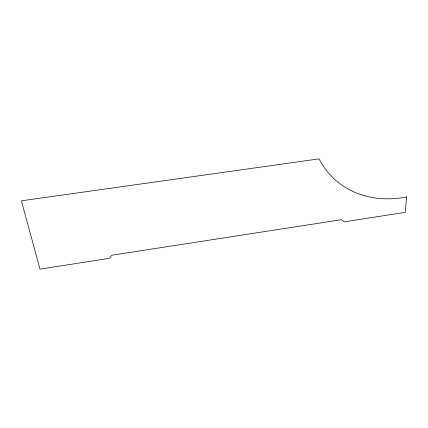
<?xml version="1.0" encoding="UTF-8"?>
<svg xmlns="http://www.w3.org/2000/svg" width="428" height="428" viewBox="0 0 428 428"><rect width="100%" height="100%" fill="white"/><g stroke="black" fill="none" stroke-linecap="round" stroke-linejoin="round"><path stroke-width="0.64" d="M406.6 196.934L405.209 212.368L344.294 221.832L341.48 219.682L111.879 255.232L109.21 258.368L39.991 269.121L21.4 200.812L319.069 158.879A109.75 88.307 -47.7 0 0 406.6 196.934"/></g></svg>
